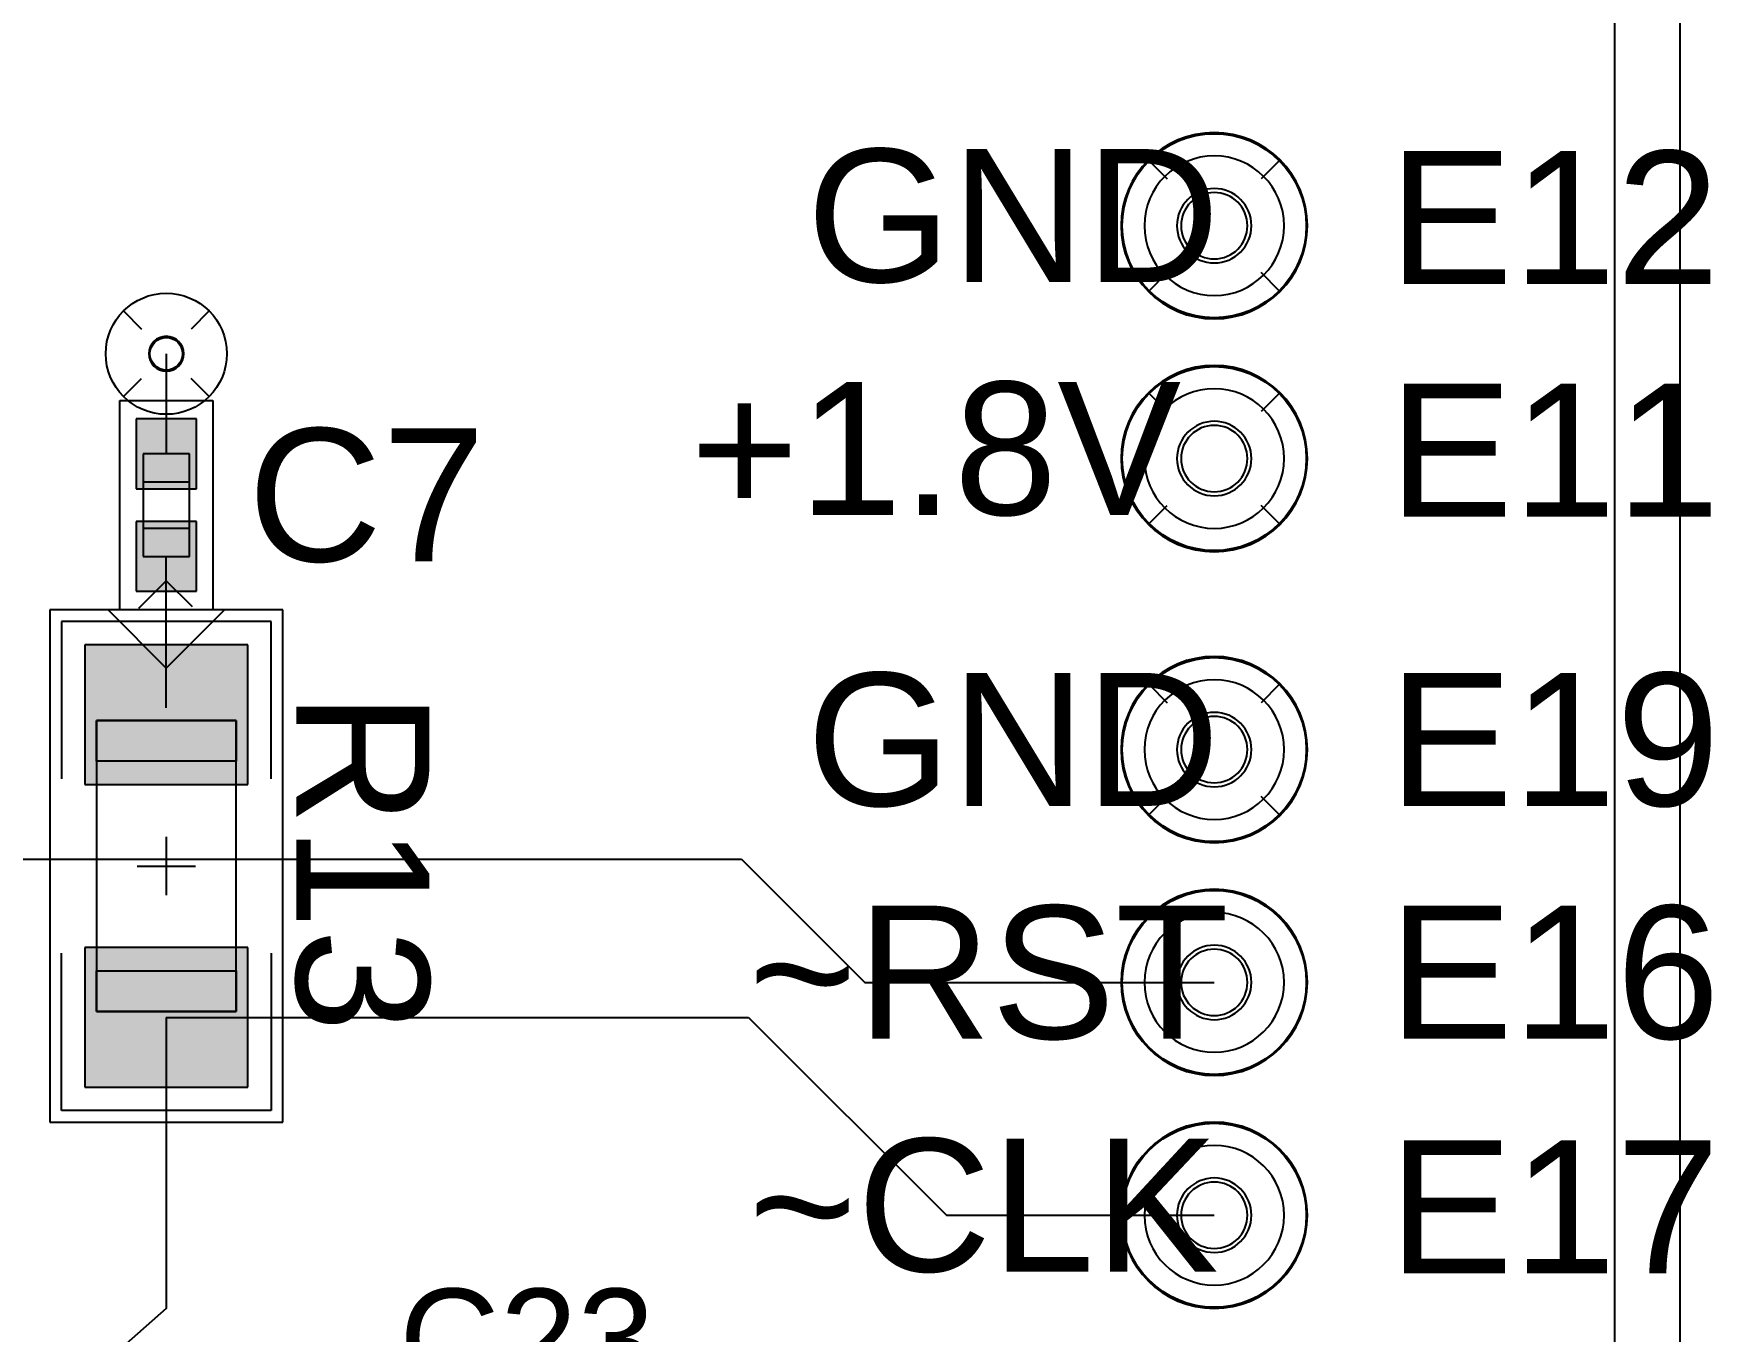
# Model space of a CAD drawing. Header units: inches. Extents: x -0.63 to 3.45, y 0 to 2.67.
# Drawn here: x 1.293 to 2.014, y 1.425 to 1.983 of the extents above; entities that cross this region are included whole.
import ezdxf

# ---------------------------------------------------------------- set-up
doc = ezdxf.new("R2010")
doc.units = ezdxf.units.IN
doc.header["$MEASUREMENT"] = 0
for name, color, linetype in [('BOARD_OUTLINE', 7, 'Continuous'), ('Bottom', 7, 'Continuous'), ('L2_GND', 7, 'Continuous'), ('L5_GND', 7, 'Continuous'), ('Layer_20', 7, 'Continuous'), ('LAYNR4', 7, 'Continuous'), ('LAYNR5', 7, 'Continuous'), ('PADLAYER_BOT', 7, 'Continuous'), ('PADLAYER_INNER', 7, 'Continuous'), ('PADLAYER_TOP', 7, 'Continuous'), ('SILKCREEN_COMP_TOP', 7, 'Continuous'), ('SILKSCREEN_TEXT_TOP', 7, 'Continuous'), ('TOOL_TOP', 7, 'Continuous'), ('Trace_Route_Top', 7, 'Continuous')]:
    doc.layers.add(name, color=color, linetype=linetype)

# ---------------------------------------------------------------- blocks, each defined once
blk = doc.blocks.new('SE1')
at = {"layer": 'BOARD_OUTLINE', "color": 7, "linetype": 'Continuous'}
blk.add_line((2, 2.25), (2, 0), dxfattribs=at)
blk = doc.blocks.new('SE')
at = {"layer": 'BOARD_OUTLINE'}
blk.add_blockref('SE1', (0, 0), dxfattribs=at)
blk = doc.blocks.new('SE215')
at = {"layer": 'Trace_Route_Top', "color": 7, "linetype": 'Continuous'}
for p, q in [((1.35, 1.56), (1.6, 1.56)), ((1.6, 1.56), (1.685, 1.475)), ((1.685, 1.475), (1.8, 1.475))]:
    blk.add_line(p, q, dxfattribs=at)
blk = doc.blocks.new('SE214')
at = {"layer": 'Trace_Route_Top'}
blk.add_blockref('SE215', (0, 0), dxfattribs=at)
blk = doc.blocks.new('SE217')
at = {"layer": 'Trace_Route_Top', "color": 7, "linetype": 'Continuous'}
for p, q in [((1.35, 1.56), (1.35, 1.43494)), ((1.35, 1.43494), (1.13525, 1.2461))]:
    blk.add_line(p, q, dxfattribs=at)
blk = doc.blocks.new('SE216')
at = {"layer": 'Trace_Route_Top'}
blk.add_blockref('SE217', (0, 0), dxfattribs=at)
blk = doc.blocks.new('SE233')
at = {"layer": 'Trace_Route_Top', "color": 7, "linetype": 'Continuous'}
for p, q in [((1.26, 1.628), (1.597, 1.628)), ((1.597, 1.628), (1.65, 1.575)), ((1.65, 1.575), (1.8, 1.575))]:
    blk.add_line(p, q, dxfattribs=at)
blk = doc.blocks.new('SE232')
at = {"layer": 'Trace_Route_Top'}
blk.add_blockref('SE233', (0, 0), dxfattribs=at)
blk = doc.blocks.new('SE401')
at = {"layer": 'Trace_Route_Top', "color": 7, "linetype": 'Continuous'}
blk.add_line((1.35, 1.845), (1.35, 1.802), dxfattribs=at)
blk = doc.blocks.new('SE400')
at = {"layer": 'Trace_Route_Top'}
blk.add_blockref('SE401', (0, 0), dxfattribs=at)
blk = doc.blocks.new('SE697')
at = {"layer": 'Trace_Route_Top', "color": 7, "linetype": 'Continuous'}
blk.add_line((1.35, 1.693), (1.35, 1.758), dxfattribs=at)
blk = doc.blocks.new('SE696')
at = {"layer": 'Trace_Route_Top'}
blk.add_blockref('SE697', (0, 0), dxfattribs=at)
blk = doc.blocks.new('SE709')
at = {"layer": 'L2_GND', "color": 7, "linetype": 'Continuous'}
blk.add_line((1.972, 0.031), (1.972, 2.219), dxfattribs=at)
blk = doc.blocks.new('SE708')
at = {"layer": 'L2_GND'}
blk.add_blockref('SE709', (0, 0), dxfattribs=at)
blk = doc.blocks.new('SE767')
at = {"layer": 'L2_GND', "color": 7, "linetype": 'Continuous'}
blk.add_line((1.36838, 1.86338), (1.36061, 1.85561), dxfattribs=at)
blk = doc.blocks.new('SE766')
at = {"layer": 'L2_GND'}
blk.add_blockref('SE767', (0, 0), dxfattribs=at)
blk = doc.blocks.new('SE769')
at = {"layer": 'L2_GND', "color": 7, "linetype": 'Continuous'}
blk.add_line((1.33162, 1.86338), (1.33939, 1.85561), dxfattribs=at)
blk = doc.blocks.new('SE768')
at = {"layer": 'L2_GND'}
blk.add_blockref('SE769', (0, 0), dxfattribs=at)
blk = doc.blocks.new('SE771')
at = {"layer": 'L2_GND', "color": 7, "linetype": 'Continuous'}
blk.add_line((1.33162, 1.82662), (1.33939, 1.83439), dxfattribs=at)
blk = doc.blocks.new('SE770')
at = {"layer": 'L2_GND'}
blk.add_blockref('SE771', (0, 0), dxfattribs=at)
blk = doc.blocks.new('SE773')
at = {"layer": 'L2_GND', "color": 7, "linetype": 'Continuous'}
blk.add_line((1.36838, 1.82662), (1.36061, 1.83439), dxfattribs=at)
blk = doc.blocks.new('SE772')
at = {"layer": 'L2_GND'}
blk.add_blockref('SE773', (0, 0), dxfattribs=at)
blk = doc.blocks.new('SE783')
at = {"layer": 'L2_GND', "color": 7, "linetype": 'Continuous'}
blk.add_line((1.82793, 1.92793), (1.82015, 1.92015), dxfattribs=at)
blk = doc.blocks.new('SE782')
at = {"layer": 'L2_GND'}
blk.add_blockref('SE783', (0, 0), dxfattribs=at)
blk = doc.blocks.new('SE785')
at = {"layer": 'L2_GND', "color": 7, "linetype": 'Continuous'}
blk.add_line((1.77207, 1.92793), (1.77985, 1.92015), dxfattribs=at)
blk = doc.blocks.new('SE784')
at = {"layer": 'L2_GND'}
blk.add_blockref('SE785', (0, 0), dxfattribs=at)
blk = doc.blocks.new('SE787')
at = {"layer": 'L2_GND', "color": 7, "linetype": 'Continuous'}
blk.add_line((1.77207, 1.87207), (1.77985, 1.87985), dxfattribs=at)
blk = doc.blocks.new('SE786')
at = {"layer": 'L2_GND'}
blk.add_blockref('SE787', (0, 0), dxfattribs=at)
blk = doc.blocks.new('SE789')
at = {"layer": 'L2_GND', "color": 7, "linetype": 'Continuous'}
blk.add_line((1.82793, 1.87207), (1.82015, 1.87985), dxfattribs=at)
blk = doc.blocks.new('SE788')
at = {"layer": 'L2_GND'}
blk.add_blockref('SE789', (0, 0), dxfattribs=at)
blk = doc.blocks.new('SE959')
at = {"layer": 'L2_GND', "color": 7, "linetype": 'Continuous'}
blk.add_line((1.77207, 1.64707), (1.77985, 1.65485), dxfattribs=at)
blk = doc.blocks.new('SE958')
at = {"layer": 'L2_GND'}
blk.add_blockref('SE959', (0, 0), dxfattribs=at)
blk = doc.blocks.new('SE961')
at = {"layer": 'L2_GND', "color": 7, "linetype": 'Continuous'}
blk.add_line((1.82793, 1.64707), (1.82015, 1.65485), dxfattribs=at)
blk = doc.blocks.new('SE960')
at = {"layer": 'L2_GND'}
blk.add_blockref('SE961', (0, 0), dxfattribs=at)
blk = doc.blocks.new('SE963')
at = {"layer": 'L2_GND', "color": 7, "linetype": 'Continuous'}
blk.add_line((1.82793, 1.70293), (1.82015, 1.69515), dxfattribs=at)
blk = doc.blocks.new('SE962')
at = {"layer": 'L2_GND'}
blk.add_blockref('SE963', (0, 0), dxfattribs=at)
blk = doc.blocks.new('SE965')
at = {"layer": 'L2_GND', "color": 7, "linetype": 'Continuous'}
blk.add_line((1.77207, 1.70293), (1.77985, 1.69515), dxfattribs=at)
blk = doc.blocks.new('SE964')
at = {"layer": 'L2_GND'}
blk.add_blockref('SE965', (0, 0), dxfattribs=at)
blk = doc.blocks.new('SE1243')
at = {"layer": 'LAYNR4', "color": 7, "linetype": 'Continuous'}
blk.add_line((1.972, 0.031), (1.972, 2.219), dxfattribs=at)
blk = doc.blocks.new('SE1242')
at = {"layer": 'LAYNR4'}
blk.add_blockref('SE1243', (0, 0), dxfattribs=at)
blk = doc.blocks.new('SE1345')
at = {"layer": 'LAYNR4', "color": 7, "linetype": 'Continuous'}
blk.add_line((1.82793, 1.82793), (1.82015, 1.82015), dxfattribs=at)
blk = doc.blocks.new('SE1344')
at = {"layer": 'LAYNR4'}
blk.add_blockref('SE1345', (0, 0), dxfattribs=at)
blk = doc.blocks.new('SE1347')
at = {"layer": 'LAYNR4', "color": 7, "linetype": 'Continuous'}
blk.add_line((1.77207, 1.82793), (1.77985, 1.82015), dxfattribs=at)
blk = doc.blocks.new('SE1346')
at = {"layer": 'LAYNR4'}
blk.add_blockref('SE1347', (0, 0), dxfattribs=at)
blk = doc.blocks.new('SE1349')
at = {"layer": 'LAYNR4', "color": 7, "linetype": 'Continuous'}
blk.add_line((1.77207, 1.77207), (1.77985, 1.77985), dxfattribs=at)
blk = doc.blocks.new('SE1348')
at = {"layer": 'LAYNR4'}
blk.add_blockref('SE1349', (0, 0), dxfattribs=at)
blk = doc.blocks.new('SE1351')
at = {"layer": 'LAYNR4', "color": 7, "linetype": 'Continuous'}
blk.add_line((1.82793, 1.77207), (1.82015, 1.77985), dxfattribs=at)
blk = doc.blocks.new('SE1350')
at = {"layer": 'LAYNR4'}
blk.add_blockref('SE1351', (0, 0), dxfattribs=at)
blk = doc.blocks.new('SE1353')
at = {"layer": 'L5_GND', "color": 7, "linetype": 'Continuous'}
blk.add_line((1.972, 0.031), (1.972, 2.219), dxfattribs=at)
blk = doc.blocks.new('SE1352')
at = {"layer": 'L5_GND'}
blk.add_blockref('SE1353', (0, 0), dxfattribs=at)
blk = doc.blocks.new('SE1411')
at = {"layer": 'L5_GND', "color": 7, "linetype": 'Continuous'}
blk.add_line((1.36838, 1.86338), (1.36061, 1.85561), dxfattribs=at)
blk = doc.blocks.new('SE1410')
at = {"layer": 'L5_GND'}
blk.add_blockref('SE1411', (0, 0), dxfattribs=at)
blk = doc.blocks.new('SE1413')
at = {"layer": 'L5_GND', "color": 7, "linetype": 'Continuous'}
blk.add_line((1.33162, 1.86338), (1.33939, 1.85561), dxfattribs=at)
blk = doc.blocks.new('SE1412')
at = {"layer": 'L5_GND'}
blk.add_blockref('SE1413', (0, 0), dxfattribs=at)
blk = doc.blocks.new('SE1415')
at = {"layer": 'L5_GND', "color": 7, "linetype": 'Continuous'}
blk.add_line((1.33162, 1.82662), (1.33939, 1.83439), dxfattribs=at)
blk = doc.blocks.new('SE1414')
at = {"layer": 'L5_GND'}
blk.add_blockref('SE1415', (0, 0), dxfattribs=at)
blk = doc.blocks.new('SE1417')
at = {"layer": 'L5_GND', "color": 7, "linetype": 'Continuous'}
blk.add_line((1.36838, 1.82662), (1.36061, 1.83439), dxfattribs=at)
blk = doc.blocks.new('SE1416')
at = {"layer": 'L5_GND'}
blk.add_blockref('SE1417', (0, 0), dxfattribs=at)
blk = doc.blocks.new('SE1427')
at = {"layer": 'L5_GND', "color": 7, "linetype": 'Continuous'}
blk.add_line((1.82793, 1.92793), (1.82015, 1.92015), dxfattribs=at)
blk = doc.blocks.new('SE1426')
at = {"layer": 'L5_GND'}
blk.add_blockref('SE1427', (0, 0), dxfattribs=at)
blk = doc.blocks.new('SE1429')
at = {"layer": 'L5_GND', "color": 7, "linetype": 'Continuous'}
blk.add_line((1.77207, 1.92793), (1.77985, 1.92015), dxfattribs=at)
blk = doc.blocks.new('SE1428')
at = {"layer": 'L5_GND'}
blk.add_blockref('SE1429', (0, 0), dxfattribs=at)
blk = doc.blocks.new('SE1431')
at = {"layer": 'L5_GND', "color": 7, "linetype": 'Continuous'}
blk.add_line((1.77207, 1.87207), (1.77985, 1.87985), dxfattribs=at)
blk = doc.blocks.new('SE1430')
at = {"layer": 'L5_GND'}
blk.add_blockref('SE1431', (0, 0), dxfattribs=at)
blk = doc.blocks.new('SE1433')
at = {"layer": 'L5_GND', "color": 7, "linetype": 'Continuous'}
blk.add_line((1.82793, 1.87207), (1.82015, 1.87985), dxfattribs=at)
blk = doc.blocks.new('SE1432')
at = {"layer": 'L5_GND'}
blk.add_blockref('SE1433', (0, 0), dxfattribs=at)
blk = doc.blocks.new('SE1603')
at = {"layer": 'L5_GND', "color": 7, "linetype": 'Continuous'}
blk.add_line((1.77207, 1.64707), (1.77985, 1.65485), dxfattribs=at)
blk = doc.blocks.new('SE1602')
at = {"layer": 'L5_GND'}
blk.add_blockref('SE1603', (0, 0), dxfattribs=at)
blk = doc.blocks.new('SE1605')
at = {"layer": 'L5_GND', "color": 7, "linetype": 'Continuous'}
blk.add_line((1.82793, 1.64707), (1.82015, 1.65485), dxfattribs=at)
blk = doc.blocks.new('SE1604')
at = {"layer": 'L5_GND'}
blk.add_blockref('SE1605', (0, 0), dxfattribs=at)
blk = doc.blocks.new('SE1607')
at = {"layer": 'L5_GND', "color": 7, "linetype": 'Continuous'}
blk.add_line((1.82793, 1.70293), (1.82015, 1.69515), dxfattribs=at)
blk = doc.blocks.new('SE1606')
at = {"layer": 'L5_GND'}
blk.add_blockref('SE1607', (0, 0), dxfattribs=at)
blk = doc.blocks.new('SE1609')
at = {"layer": 'L5_GND', "color": 7, "linetype": 'Continuous'}
blk.add_line((1.77207, 1.70293), (1.77985, 1.69515), dxfattribs=at)
blk = doc.blocks.new('SE1608')
at = {"layer": 'L5_GND'}
blk.add_blockref('SE1609', (0, 0), dxfattribs=at)
blk = doc.blocks.new('SE1887')
at = {"layer": 'LAYNR5', "color": 7, "linetype": 'Continuous'}
blk.add_line((1.972, 1.034), (1.972, 2.219), dxfattribs=at)
blk = doc.blocks.new('SE1886')
at = {"layer": 'LAYNR5'}
blk.add_blockref('SE1887', (0, 0), dxfattribs=at)
blk = doc.blocks.new('SE2111')
at = {"layer": 'Bottom', "color": 7, "linetype": 'Continuous'}
blk.add_line((1.972, 0.031), (1.972, 2.219), dxfattribs=at)
blk = doc.blocks.new('SE2110')
at = {"layer": 'Bottom'}
blk.add_blockref('SE2111', (0, 0), dxfattribs=at)
blk = doc.blocks.new('SE2565')
at = {"layer": 'PADLAYER_TOP', "color": 7, "linetype": 'Continuous'}
for start, end in [(0, 180), (180, 0)]:
    blk.add_arc((1.35, 1.845), 0.0075, start, end, dxfattribs=at)
blk = doc.blocks.new('SE2564')
at = {"layer": 'PADLAYER_TOP'}
blk.add_blockref('SE2565', (0, 0), dxfattribs=at)
blk = doc.blocks.new('SE2567')
at = {"layer": 'PADLAYER_INNER', "color": 7, "linetype": 'Continuous'}
for start, end in [(0, 180), (180, 0)]:
    blk.add_arc((1.35, 1.845), 0.0075, start, end, dxfattribs=at)
blk = doc.blocks.new('SE2566')
at = {"layer": 'PADLAYER_INNER'}
blk.add_blockref('SE2567', (0, 0), dxfattribs=at)
blk = doc.blocks.new('SE2569')
at = {"layer": 'PADLAYER_BOT', "color": 7, "linetype": 'Continuous'}
for start, end in [(0, 180), (180, 0)]:
    blk.add_arc((1.35, 1.845), 0.0075, start, end, dxfattribs=at)
blk = doc.blocks.new('SE2568')
at = {"layer": 'PADLAYER_BOT'}
blk.add_blockref('SE2569', (0, 0), dxfattribs=at)
blk = doc.blocks.new('SE2897')
at = {"layer": 'SILKCREEN_COMP_TOP', "color": 7, "linetype": 'Continuous'}
for p, q in [((1.33, 1.735), (1.33, 1.825)), ((1.33, 1.825), (1.37, 1.825)), ((1.37, 1.825), (1.37, 1.735)), ((1.37, 1.735), (1.33, 1.735))]:
    blk.add_line(p, q, dxfattribs=at)
blk = doc.blocks.new('SE2896')
at = {"layer": 'SILKCREEN_COMP_TOP'}
blk.add_blockref('SE2897', (0, 0), dxfattribs=at)
blk = doc.blocks.new('SE2899')
at = {"layer": 'SILKCREEN_COMP_TOP', "color": 7, "linetype": 'Continuous'}
for p, q in [((1.35, 1.7475), (1.33813, 1.73562)), ((1.36125, 1.73625), (1.35, 1.7475))]:
    blk.add_line(p, q, dxfattribs=at)
blk = doc.blocks.new('SE2898')
at = {"layer": 'SILKCREEN_COMP_TOP'}
blk.add_blockref('SE2899', (0, 0), dxfattribs=at)
blk = doc.blocks.new('SE2901')
at = {"layer": 'Layer_20', "color": 7, "linetype": 'Continuous'}
for p, q in [((1.36, 1.802), (1.34, 1.802)), ((1.34, 1.802), (1.34, 1.758)), ((1.36, 1.758), (1.36, 1.802)), ((1.34, 1.758), (1.36, 1.758))]:
    blk.add_line(p, q, dxfattribs=at)
blk = doc.blocks.new('SE2900')
at = {"layer": 'Layer_20'}
blk.add_blockref('SE2901', (0, 0), dxfattribs=at)
blk = doc.blocks.new('SE2903')
at = {"layer": 'Layer_20', "color": 7, "linetype": 'Continuous'}
for p, q in [((1.36, 1.77), (1.34, 1.77)), ((1.34, 1.77), (1.34, 1.758)), ((1.36, 1.758), (1.36, 1.77)), ((1.34, 1.758), (1.36, 1.758))]:
    blk.add_line(p, q, dxfattribs=at)
blk = doc.blocks.new('SE2902')
at = {"layer": 'Layer_20'}
blk.add_blockref('SE2903', (0, 0), dxfattribs=at)
blk = doc.blocks.new('SE2905')
at = {"layer": 'Layer_20', "color": 7, "linetype": 'Continuous'}
for p, q in [((1.36, 1.802), (1.34, 1.802)), ((1.34, 1.802), (1.34, 1.79)), ((1.36, 1.79), (1.36, 1.802)), ((1.34, 1.79), (1.36, 1.79))]:
    blk.add_line(p, q, dxfattribs=at)
blk = doc.blocks.new('SE2904')
at = {"layer": 'Layer_20'}
blk.add_blockref('SE2905', (0, 0), dxfattribs=at)
blk = doc.blocks.new('SE3141')
at = {"layer": 'SILKSCREEN_TEXT_TOP', "color": 7, "linetype": 'Continuous'}
for start, end in [(0, 180), (180, 0)]:
    blk.add_arc((1.8, 1.8), 0.04, start, end, dxfattribs=at)
blk = doc.blocks.new('SE3140')
at = {"layer": 'SILKSCREEN_TEXT_TOP'}
blk.add_blockref('SE3141', (0, 0), dxfattribs=at)
blk = doc.blocks.new('SE3143')
at = {"layer": 'Layer_20', "color": 7, "linetype": 'Continuous'}
for start, end in [(0, 180), (180, 0)]:
    blk.add_arc((1.8, 1.8), 0.03, start, end, dxfattribs=at)
blk = doc.blocks.new('SE3142')
at = {"layer": 'Layer_20'}
blk.add_blockref('SE3143', (0, 0), dxfattribs=at)
blk = doc.blocks.new('SE3145')
at = {"layer": 'PADLAYER_TOP', "color": 7, "linetype": 'Continuous'}
for start, end in [(0, 180), (180, 0)]:
    blk.add_arc((1.8, 1.8), 0.01425, start, end, dxfattribs=at)
blk = doc.blocks.new('SE3144')
at = {"layer": 'PADLAYER_TOP'}
blk.add_blockref('SE3145', (0, 0), dxfattribs=at)
blk = doc.blocks.new('SE3147')
at = {"layer": 'PADLAYER_INNER', "color": 7, "linetype": 'Continuous'}
for start, end in [(0, 180), (180, 0)]:
    blk.add_arc((1.8, 1.8), 0.01425, start, end, dxfattribs=at)
blk = doc.blocks.new('SE3146')
at = {"layer": 'PADLAYER_INNER'}
blk.add_blockref('SE3147', (0, 0), dxfattribs=at)
blk = doc.blocks.new('SE3149')
at = {"layer": 'PADLAYER_BOT', "color": 7, "linetype": 'Continuous'}
for start, end in [(0, 180), (180, 0)]:
    blk.add_arc((1.8, 1.8), 0.01425, start, end, dxfattribs=at)
blk = doc.blocks.new('SE3148')
at = {"layer": 'PADLAYER_BOT'}
blk.add_blockref('SE3149', (0, 0), dxfattribs=at)
blk = doc.blocks.new('SE3151')
at = {"layer": 'TOOL_TOP', "color": 7, "linetype": 'Continuous'}
for start, end in [(0, 180), (180, 0)]:
    blk.add_arc((1.8, 1.8), 0.016, start, end, dxfattribs=at)
blk = doc.blocks.new('SE3150')
at = {"layer": 'TOOL_TOP'}
blk.add_blockref('SE3151', (0, 0), dxfattribs=at)
blk = doc.blocks.new('SE3153')
at = {"layer": 'SILKSCREEN_TEXT_TOP', "color": 7, "linetype": 'Continuous'}
for start, end in [(0, 180), (180, 0)]:
    blk.add_arc((1.8, 1.9), 0.04, start, end, dxfattribs=at)
blk = doc.blocks.new('SE3152')
at = {"layer": 'SILKSCREEN_TEXT_TOP'}
blk.add_blockref('SE3153', (0, 0), dxfattribs=at)
blk = doc.blocks.new('SE3155')
at = {"layer": 'Layer_20', "color": 7, "linetype": 'Continuous'}
for start, end in [(0, 180), (180, 0)]:
    blk.add_arc((1.8, 1.9), 0.03, start, end, dxfattribs=at)
blk = doc.blocks.new('SE3154')
at = {"layer": 'Layer_20'}
blk.add_blockref('SE3155', (0, 0), dxfattribs=at)
blk = doc.blocks.new('SE3157')
at = {"layer": 'PADLAYER_TOP', "color": 7, "linetype": 'Continuous'}
for start, end in [(0, 180), (180, 0)]:
    blk.add_arc((1.8, 1.9), 0.01425, start, end, dxfattribs=at)
blk = doc.blocks.new('SE3156')
at = {"layer": 'PADLAYER_TOP'}
blk.add_blockref('SE3157', (0, 0), dxfattribs=at)
blk = doc.blocks.new('SE3159')
at = {"layer": 'PADLAYER_INNER', "color": 7, "linetype": 'Continuous'}
for start, end in [(0, 180), (180, 0)]:
    blk.add_arc((1.8, 1.9), 0.01425, start, end, dxfattribs=at)
blk = doc.blocks.new('SE3158')
at = {"layer": 'PADLAYER_INNER'}
blk.add_blockref('SE3159', (0, 0), dxfattribs=at)
blk = doc.blocks.new('SE3161')
at = {"layer": 'PADLAYER_BOT', "color": 7, "linetype": 'Continuous'}
for start, end in [(0, 180), (180, 0)]:
    blk.add_arc((1.8, 1.9), 0.01425, start, end, dxfattribs=at)
blk = doc.blocks.new('SE3160')
at = {"layer": 'PADLAYER_BOT'}
blk.add_blockref('SE3161', (0, 0), dxfattribs=at)
blk = doc.blocks.new('SE3163')
at = {"layer": 'TOOL_TOP', "color": 7, "linetype": 'Continuous'}
for start, end in [(0, 180), (180, 0)]:
    blk.add_arc((1.8, 1.9), 0.016, start, end, dxfattribs=at)
blk = doc.blocks.new('SE3162')
at = {"layer": 'TOOL_TOP'}
blk.add_blockref('SE3163', (0, 0), dxfattribs=at)
blk = doc.blocks.new('SE3201')
at = {"layer": 'SILKSCREEN_TEXT_TOP', "color": 7, "linetype": 'Continuous'}
for start, end in [(0, 180), (180, 0)]:
    blk.add_arc((1.8, 1.575), 0.04, start, end, dxfattribs=at)
blk = doc.blocks.new('SE3200')
at = {"layer": 'SILKSCREEN_TEXT_TOP'}
blk.add_blockref('SE3201', (0, 0), dxfattribs=at)
blk = doc.blocks.new('SE3203')
at = {"layer": 'Layer_20', "color": 7, "linetype": 'Continuous'}
for start, end in [(0, 180), (180, 0)]:
    blk.add_arc((1.8, 1.575), 0.03, start, end, dxfattribs=at)
blk = doc.blocks.new('SE3202')
at = {"layer": 'Layer_20'}
blk.add_blockref('SE3203', (0, 0), dxfattribs=at)
blk = doc.blocks.new('SE3205')
at = {"layer": 'PADLAYER_TOP', "color": 7, "linetype": 'Continuous'}
for start, end in [(0, 180), (180, 0)]:
    blk.add_arc((1.8, 1.575), 0.01425, start, end, dxfattribs=at)
blk = doc.blocks.new('SE3204')
at = {"layer": 'PADLAYER_TOP'}
blk.add_blockref('SE3205', (0, 0), dxfattribs=at)
blk = doc.blocks.new('SE3207')
at = {"layer": 'PADLAYER_INNER', "color": 7, "linetype": 'Continuous'}
for start, end in [(0, 180), (180, 0)]:
    blk.add_arc((1.8, 1.575), 0.01425, start, end, dxfattribs=at)
blk = doc.blocks.new('SE3206')
at = {"layer": 'PADLAYER_INNER'}
blk.add_blockref('SE3207', (0, 0), dxfattribs=at)
blk = doc.blocks.new('SE3209')
at = {"layer": 'PADLAYER_BOT', "color": 7, "linetype": 'Continuous'}
for start, end in [(0, 180), (180, 0)]:
    blk.add_arc((1.8, 1.575), 0.01425, start, end, dxfattribs=at)
blk = doc.blocks.new('SE3208')
at = {"layer": 'PADLAYER_BOT'}
blk.add_blockref('SE3209', (0, 0), dxfattribs=at)
blk = doc.blocks.new('SE3211')
at = {"layer": 'TOOL_TOP', "color": 7, "linetype": 'Continuous'}
for start, end in [(0, 180), (180, 0)]:
    blk.add_arc((1.8, 1.575), 0.016, start, end, dxfattribs=at)
blk = doc.blocks.new('SE3210')
at = {"layer": 'TOOL_TOP'}
blk.add_blockref('SE3211', (0, 0), dxfattribs=at)
blk = doc.blocks.new('SE3213')
at = {"layer": 'SILKSCREEN_TEXT_TOP', "color": 7, "linetype": 'Continuous'}
for start, end in [(0, 180), (180, 0)]:
    blk.add_arc((1.8, 1.475), 0.04, start, end, dxfattribs=at)
blk = doc.blocks.new('SE3212')
at = {"layer": 'SILKSCREEN_TEXT_TOP'}
blk.add_blockref('SE3213', (0, 0), dxfattribs=at)
blk = doc.blocks.new('SE3215')
at = {"layer": 'Layer_20', "color": 7, "linetype": 'Continuous'}
for start, end in [(0, 180), (180, 0)]:
    blk.add_arc((1.8, 1.475), 0.03, start, end, dxfattribs=at)
blk = doc.blocks.new('SE3214')
at = {"layer": 'Layer_20'}
blk.add_blockref('SE3215', (0, 0), dxfattribs=at)
blk = doc.blocks.new('SE3217')
at = {"layer": 'PADLAYER_TOP', "color": 7, "linetype": 'Continuous'}
for start, end in [(0, 180), (180, 0)]:
    blk.add_arc((1.8, 1.475), 0.01425, start, end, dxfattribs=at)
blk = doc.blocks.new('SE3216')
at = {"layer": 'PADLAYER_TOP'}
blk.add_blockref('SE3217', (0, 0), dxfattribs=at)
blk = doc.blocks.new('SE3219')
at = {"layer": 'PADLAYER_INNER', "color": 7, "linetype": 'Continuous'}
for start, end in [(0, 180), (180, 0)]:
    blk.add_arc((1.8, 1.475), 0.01425, start, end, dxfattribs=at)
blk = doc.blocks.new('SE3218')
at = {"layer": 'PADLAYER_INNER'}
blk.add_blockref('SE3219', (0, 0), dxfattribs=at)
blk = doc.blocks.new('SE3221')
at = {"layer": 'PADLAYER_BOT', "color": 7, "linetype": 'Continuous'}
for start, end in [(0, 180), (180, 0)]:
    blk.add_arc((1.8, 1.475), 0.01425, start, end, dxfattribs=at)
blk = doc.blocks.new('SE3220')
at = {"layer": 'PADLAYER_BOT'}
blk.add_blockref('SE3221', (0, 0), dxfattribs=at)
blk = doc.blocks.new('SE3223')
at = {"layer": 'TOOL_TOP', "color": 7, "linetype": 'Continuous'}
for start, end in [(0, 180), (180, 0)]:
    blk.add_arc((1.8, 1.475), 0.016, start, end, dxfattribs=at)
blk = doc.blocks.new('SE3222')
at = {"layer": 'TOOL_TOP'}
blk.add_blockref('SE3223', (0, 0), dxfattribs=at)
blk = doc.blocks.new('SE3237')
at = {"layer": 'SILKSCREEN_TEXT_TOP', "color": 7, "linetype": 'Continuous'}
for start, end in [(0, 180), (180, 0)]:
    blk.add_arc((1.8, 1.675), 0.04, start, end, dxfattribs=at)
blk = doc.blocks.new('SE3236')
at = {"layer": 'SILKSCREEN_TEXT_TOP'}
blk.add_blockref('SE3237', (0, 0), dxfattribs=at)
blk = doc.blocks.new('SE3239')
at = {"layer": 'Layer_20', "color": 7, "linetype": 'Continuous'}
for start, end in [(0, 180), (180, 0)]:
    blk.add_arc((1.8, 1.675), 0.03, start, end, dxfattribs=at)
blk = doc.blocks.new('SE3238')
at = {"layer": 'Layer_20'}
blk.add_blockref('SE3239', (0, 0), dxfattribs=at)
blk = doc.blocks.new('SE3241')
at = {"layer": 'PADLAYER_TOP', "color": 7, "linetype": 'Continuous'}
for start, end in [(0, 180), (180, 0)]:
    blk.add_arc((1.8, 1.675), 0.01425, start, end, dxfattribs=at)
blk = doc.blocks.new('SE3240')
at = {"layer": 'PADLAYER_TOP'}
blk.add_blockref('SE3241', (0, 0), dxfattribs=at)
blk = doc.blocks.new('SE3243')
at = {"layer": 'PADLAYER_INNER', "color": 7, "linetype": 'Continuous'}
for start, end in [(0, 180), (180, 0)]:
    blk.add_arc((1.8, 1.675), 0.01425, start, end, dxfattribs=at)
blk = doc.blocks.new('SE3242')
at = {"layer": 'PADLAYER_INNER'}
blk.add_blockref('SE3243', (0, 0), dxfattribs=at)
blk = doc.blocks.new('SE3245')
at = {"layer": 'PADLAYER_BOT', "color": 7, "linetype": 'Continuous'}
for start, end in [(0, 180), (180, 0)]:
    blk.add_arc((1.8, 1.675), 0.01425, start, end, dxfattribs=at)
blk = doc.blocks.new('SE3244')
at = {"layer": 'PADLAYER_BOT'}
blk.add_blockref('SE3245', (0, 0), dxfattribs=at)
blk = doc.blocks.new('SE3247')
at = {"layer": 'TOOL_TOP', "color": 7, "linetype": 'Continuous'}
for start, end in [(0, 180), (180, 0)]:
    blk.add_arc((1.8, 1.675), 0.016, start, end, dxfattribs=at)
blk = doc.blocks.new('SE3246')
at = {"layer": 'TOOL_TOP'}
blk.add_blockref('SE3247', (0, 0), dxfattribs=at)
blk = doc.blocks.new('SE3525')
at = {"layer": 'SILKSCREEN_TEXT_TOP', "color": 7, "linetype": 'Continuous'}
for p, q in [((1.395, 1.73), (1.305, 1.73)), ((1.305, 1.73), (1.305, 1.6625)), ((1.395, 1.6625), (1.395, 1.73))]:
    blk.add_line(p, q, dxfattribs=at)
blk = doc.blocks.new('SE3524')
at = {"layer": 'SILKSCREEN_TEXT_TOP'}
blk.add_blockref('SE3525', (0, 0), dxfattribs=at)
blk = doc.blocks.new('SE3527')
at = {"layer": 'SILKSCREEN_TEXT_TOP', "color": 7, "linetype": 'Continuous'}
for p, q in [((1.305, 1.52), (1.305, 1.5875)), ((1.395, 1.5875), (1.395, 1.52)), ((1.395, 1.52), (1.305, 1.52))]:
    blk.add_line(p, q, dxfattribs=at)
blk = doc.blocks.new('SE3526')
at = {"layer": 'SILKSCREEN_TEXT_TOP'}
blk.add_blockref('SE3527', (0, 0), dxfattribs=at)
blk = doc.blocks.new('SE3529')
at = {"layer": 'SILKCREEN_COMP_TOP', "color": 7, "linetype": 'Continuous'}
for p, q in [((1.4, 1.735), (1.3, 1.735)), ((1.3, 1.735), (1.3, 1.515)), ((1.4, 1.515), (1.4, 1.735)), ((1.3, 1.515), (1.4, 1.515))]:
    blk.add_line(p, q, dxfattribs=at)
blk = doc.blocks.new('SE3528')
at = {"layer": 'SILKCREEN_COMP_TOP'}
blk.add_blockref('SE3529', (0, 0), dxfattribs=at)
blk = doc.blocks.new('SE3531')
at = {"layer": 'SILKCREEN_COMP_TOP', "color": 7, "linetype": 'Continuous'}
for p, q in [((1.325, 1.735), (1.35, 1.71)), ((1.35, 1.71), (1.375, 1.735))]:
    blk.add_line(p, q, dxfattribs=at)
blk = doc.blocks.new('SE3530')
at = {"layer": 'SILKCREEN_COMP_TOP'}
blk.add_blockref('SE3531', (0, 0), dxfattribs=at)
blk = doc.blocks.new('SE3533')
at = {"layer": 'SILKCREEN_COMP_TOP', "color": 7, "linetype": 'Continuous'}
blk.add_line((1.35, 1.6375), (1.35, 1.6125), dxfattribs=at)
blk = doc.blocks.new('SE3532')
at = {"layer": 'SILKCREEN_COMP_TOP'}
blk.add_blockref('SE3533', (0, 0), dxfattribs=at)
blk = doc.blocks.new('SE3535')
at = {"layer": 'SILKCREEN_COMP_TOP', "color": 7, "linetype": 'Continuous'}
blk.add_line((1.3375, 1.625), (1.3625, 1.625), dxfattribs=at)
blk = doc.blocks.new('SE3534')
at = {"layer": 'SILKCREEN_COMP_TOP'}
blk.add_blockref('SE3535', (0, 0), dxfattribs=at)
blk = doc.blocks.new('SE3537')
at = {"layer": 'Layer_20', "color": 7, "linetype": 'Continuous'}
for p, q in [((1.38, 1.6875), (1.32, 1.6875)), ((1.32, 1.6875), (1.32, 1.5625)), ((1.38, 1.5625), (1.38, 1.6875)), ((1.32, 1.5625), (1.38, 1.5625))]:
    blk.add_line(p, q, dxfattribs=at)
blk = doc.blocks.new('SE3536')
at = {"layer": 'Layer_20'}
blk.add_blockref('SE3537', (0, 0), dxfattribs=at)
blk = doc.blocks.new('SE3539')
at = {"layer": 'Layer_20', "color": 7, "linetype": 'Continuous'}
for p, q in [((1.32, 1.6875), (1.38, 1.6875)), ((1.32, 1.67), (1.32, 1.6875)), ((1.38, 1.6875), (1.38, 1.67)), ((1.38, 1.67), (1.32, 1.67))]:
    blk.add_line(p, q, dxfattribs=at)
blk = doc.blocks.new('SE3538')
at = {"layer": 'Layer_20'}
blk.add_blockref('SE3539', (0, 0), dxfattribs=at)
blk = doc.blocks.new('SE3541')
at = {"layer": 'Layer_20', "color": 7, "linetype": 'Continuous'}
for p, q in [((1.32, 1.5625), (1.32, 1.58)), ((1.32, 1.58), (1.38, 1.58)), ((1.38, 1.58), (1.38, 1.5625)), ((1.38, 1.5625), (1.32, 1.5625))]:
    blk.add_line(p, q, dxfattribs=at)
blk = doc.blocks.new('SE3540')
at = {"layer": 'Layer_20'}
blk.add_blockref('SE3541', (0, 0), dxfattribs=at)

msp = doc.modelspace()

# ---------------------------------------------------------------- hatches: boundary and pattern name
at = {"layer": 'PADLAYER_TOP', "linetype": 'Continuous'}
for points in [[(1.337, 1.817), (1.337, 1.787), (1.363, 1.787), (1.363, 1.817)], [(1.337, 1.773), (1.337, 1.743), (1.363, 1.743), (1.363, 1.773)], [(1.315, 1.66), (1.385, 1.66), (1.385, 1.72), (1.315, 1.72)], [(1.315, 1.53), (1.385, 1.53), (1.385, 1.59), (1.315, 1.59)]]:
    msp.add_hatch(color=7, dxfattribs=at).paths.add_polyline_path(points)

# ---------------------------------------------------------------- linework, layer by layer
at = {"layer": 'Bottom', "color": 7, "linetype": 'Continuous'}
for centre, radius in [((1.8, 1.9), 0.0395), ((1.35, 1.845), 0.026), ((1.8, 1.8), 0.0395), ((1.8, 1.675), 0.0395), ((1.8, 1.575), 0.0395), ((1.8, 1.475), 0.0395)]:
    msp.add_circle(centre, radius, dxfattribs=at)
at = {"layer": 'L2_GND', "color": 7, "linetype": 'Continuous'}
for centre, radius in [((1.8, 1.9), 0.0395), ((1.35, 1.845), 0.026), ((1.8, 1.8), 0.0395), ((1.8, 1.675), 0.0395), ((1.8, 1.575), 0.0395), ((1.8, 1.475), 0.0395)]:
    msp.add_circle(centre, radius, dxfattribs=at)
at = {"layer": 'L5_GND', "color": 7, "linetype": 'Continuous'}
for centre, radius in [((1.8, 1.9), 0.0395), ((1.35, 1.845), 0.026), ((1.8, 1.8), 0.0395), ((1.8, 1.675), 0.0395), ((1.8, 1.575), 0.0395), ((1.8, 1.475), 0.0395)]:
    msp.add_circle(centre, radius, dxfattribs=at)
at = {"layer": 'LAYNR4', "color": 7, "linetype": 'Continuous'}
for centre, radius in [((1.8, 1.9), 0.0395), ((1.35, 1.845), 0.026), ((1.8, 1.8), 0.0395), ((1.8, 1.675), 0.0395), ((1.8, 1.575), 0.0395), ((1.8, 1.475), 0.0395)]:
    msp.add_circle(centre, radius, dxfattribs=at)
at = {"layer": 'LAYNR5', "color": 7, "linetype": 'Continuous'}
for centre, radius in [((1.8, 1.9), 0.0395), ((1.35, 1.845), 0.026), ((1.8, 1.8), 0.0395), ((1.8, 1.675), 0.0395), ((1.8, 1.575), 0.0395), ((1.8, 1.475), 0.0395)]:
    msp.add_circle(centre, radius, dxfattribs=at)
at = {"layer": 'PADLAYER_TOP', "color": 7, "linetype": 'Continuous'}
for p, q in [((1.337, 1.817), (1.337, 1.787)), ((1.363, 1.817), (1.337, 1.817)), ((1.363, 1.787), (1.363, 1.817)), ((1.337, 1.787), (1.363, 1.787)), ((1.337, 1.773), (1.337, 1.743)), ((1.363, 1.773), (1.337, 1.773)), ((1.363, 1.743), (1.363, 1.773)), ((1.337, 1.743), (1.363, 1.743)), ((1.385, 1.72), (1.315, 1.72)), ((1.315, 1.72), (1.315, 1.66)), ((1.385, 1.66), (1.385, 1.72)), ((1.315, 1.66), (1.385, 1.66)), ((1.385, 1.59), (1.315, 1.59)), ((1.315, 1.59), (1.315, 1.53)), ((1.385, 1.53), (1.385, 1.59)), ((1.315, 1.53), (1.385, 1.53))]:
    msp.add_line(p, q, dxfattribs=at)
at = {"layer": 'TOOL_TOP', "color": 7, "linetype": 'Continuous'}
msp.add_circle((1.35, 1.845), 0.007, dxfattribs=at)

# ---------------------------------------------------------------- block references
for name in ['SE', 'SE708', 'SE1242', 'SE1352', 'SE1886', 'SE2110', 'SE3152', 'SE3154', 'SE784', 'SE1428', 'SE782', 'SE1426', 'SE3162', 'SE3156', 'SE3158', 'SE3160', 'SE786', 'SE1430', 'SE788', 'SE1432', 'SE768', 'SE1412', 'SE766', 'SE1410', 'SE2564', 'SE2566', 'SE2568', 'SE400', 'SE3140', 'SE770', 'SE1414', 'SE772', 'SE1416', 'SE2896', 'SE3142', 'SE1346', 'SE1344', 'SE3150', 'SE3144', 'SE3146', 'SE3148', 'SE2900', 'SE2904', 'SE1348', 'SE1350', 'SE2902', 'SE696', 'SE2898', 'SE3528', 'SE3524', 'SE3530', 'SE3236', 'SE3238', 'SE964', 'SE1608', 'SE962', 'SE1606', 'SE3536', 'SE3538', 'SE3246', 'SE3240', 'SE3242', 'SE3244', 'SE958', 'SE1602', 'SE960', 'SE1604', 'SE3532', 'SE232', 'SE3534', 'SE3200', 'SE3202', 'SE3526', 'SE3210', 'SE3204', 'SE3206', 'SE3208', 'SE3540', 'SE216', 'SE214', 'SE3212', 'SE3214', 'SE3222', 'SE3216', 'SE3218', 'SE3220']:
    msp.add_blockref(name, (0, 0))

# ---------------------------------------------------------------- texts
at = {"layer": 'SILKSCREEN_TEXT_TOP', "char_height": 0.057143, "attachment_point": 7}
for s, insert, width in [('{\\fArial|b0||i0||c0|p34;\\C7;\\H5.7143e-002;\\W1.;GND}', (1.625, 1.875), 0.1763984), ('{\\fArial|b0||i0||c0|p34;\\C7;\\H5.7143e-002;\\W1.;E12}', (1.875, 1.875), 0.1428579), ('{\\fArial|b0||i0||c0|p34;\\C7;\\H5.7143e-002;\\W1.;+1.8V}', (1.575, 1.775), 0.211181), ('{\\fArial|b0||i0||c0|p34;\\C7;\\H5.7143e-002;\\W1.;E11}', (1.875, 1.775), 0.1428579), ('{\\fArial|b0||i0||c0|p34;\\C7;\\H5.7143e-002;\\W1.;GND}', (1.625, 1.65), 0.1763984), ('{\\fArial|b0||i0||c0|p34;\\C7;\\H5.7143e-002;\\W1.;~RST}', (1.6, 1.55), 0.2062121), ('{\\fArial|b0||i0||c0|p34;\\C7;\\H5.7143e-002;\\W1.;E16}', (1.875, 1.55), 0.1428579), ('{\\fArial|b0||i0||c0|p34;\\C7;\\H5.7143e-002;\\W1.;~CLK}', (1.6, 1.45), 0.2012431), ('{\\fArial|b0||i0||c0|p34;\\C7;\\H5.7143e-002;\\W1.;E17}', (1.875, 1.45), 0.1428579)]:
    msp.add_mtext(s, dxfattribs=dict(at, insert=insert, width=width))
at = {"layer": 'SILKSCREEN_TEXT_TOP', "attachment_point": 7}
for s, insert, char_height, width, rotation in [('{\\fArial|b0||i0||c0|p34;\\C7;\\H5.7143e-002;\\W1.;C7}', (1.385, 1.755), 0.057143, 0.101864, 0.00001), ('{\\fArial|b0||i0||c0|p34;\\C7;\\H5.7143e-002;\\W1.;E19}', (1.875, 1.65), 0.057143, 0.1428579, 0.00001), ('{\\fArial|b0||i0||c0|p34;\\C7;\\H5.7143e-002;\\W1.;R13}', (1.405, 1.7), 0.057143, 0.1465846, 270), ('{\\fArial|b0||i0||c0|p34;\\C7;\\H4.2857e-002;\\W1.;C23}', (1.45, 1.4), 0.042857, 0.1099379, 0)]:
    msp.add_mtext(s, dxfattribs=dict(at, insert=insert, char_height=char_height, width=width, rotation=rotation))

doc.saveas('drawing.dxf')
